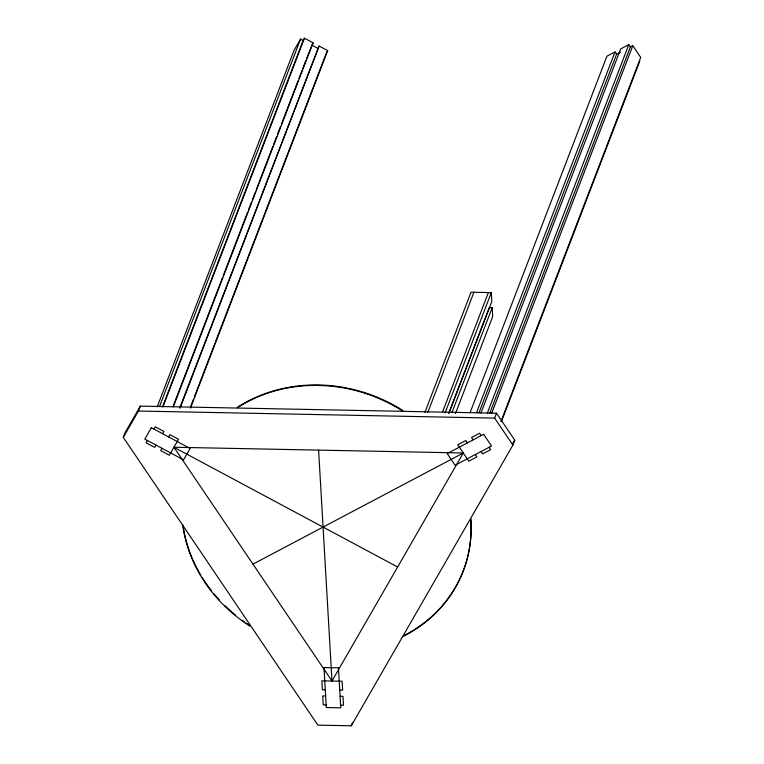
<?xml version="1.0" encoding="UTF-8"?>
<svg xmlns="http://www.w3.org/2000/svg" width="764" height="764" viewBox="0 0 764 764"><rect width="100%" height="100%" fill="white"/><g stroke="black" fill="none" stroke-linecap="round" stroke-linejoin="round"><path stroke-width="1.15" d="M123.3 437.361L125.181 432.453L140.337 406.123L496.524 413.19L514.774 440.188L512.892 445.097L351.268 725.8L317.862 725.141L123.3 437.361L138.456 411.032L140.337 406.123M157.212 406.82L293.987 50.5L300.558 39.098L303.136 40.482L162.512 406.83M159.504 406.553L300.558 39.098M162.971 406.773L304.454 38.2L313.059 42.813L173.294 406.925M173.256 405.865L222.41 277.819M223.269 275.584L247.631 212.115M248.491 209.89L251.48 202.097M252.34 199.872L255.329 192.07M256.179 189.844L272.853 146.421M273.703 144.195L276.702 136.403M277.552 134.168L280.55 126.375M281.4 124.15L298.075 80.726M298.925 78.491L301.914 70.699M302.773 68.474L305.762 60.681M306.622 58.456L313.059 42.813M179.712 407.986L319.085 46.041L327.699 50.644L190.494 408.081M180.17 407.928L319.085 46.041M190.465 407.021L193.454 399.228M194.304 397.003L214.827 343.552M215.677 341.327L326.39 52.926M424.87 412.474L471.035 292.211L491.29 292.612L491.806 301.503L449.06 412.856M427.764 412.531L473.928 292.268M442.662 411.7L488.397 292.555M445.125 412.875L491.29 292.612M448.669 413.448L489.275 307.663L492.169 307.72L492.684 316.611L455.497 413.486M451.992 412.398L492.169 307.72M470.156 412.512L606.931 56.192L615.03 51.914L616.605 54.244L478.971 412.799M351.268 725.8L352.395 722.859M476.535 412.694L615.03 51.914M480.928 413.037L620.693 48.915L628.791 44.637L630.376 46.976L489.743 413.324M487.308 413.209L628.791 44.637M491.749 413.152L632.802 45.697L640.7 57.386L500.936 421.499M512.892 445.097L494.642 418.099L496.524 413.19M501.365 421.785L639.86 61.005M303.136 40.482L304.454 38.2M326.82 52.162L327.699 50.644M147.395 440.503L146.086 442.776L154.691 447.389L156.009 445.106M153.965 429.101L155.273 426.818L163.888 431.431L162.57 433.704M162.035 448.334L160.727 450.617L169.331 455.229L178.528 439.262L169.914 434.649L168.596 436.932M331.987 681.03L463.29 452.985L173.925 447.246L331.987 681.03L318.607 450.12M512.997 443.282L514.774 440.188M616.605 54.244L620.387 52.248M630.376 46.976L632.802 45.697M252.96 564.138L463.29 452.985M138.456 411.032L494.642 418.099M325.273 689.777L322.379 689.72L321.864 680.829L342.119 681.23L342.635 690.121L339.741 690.064M325.626 695.994L322.733 695.937L323.248 704.828L326.142 704.885M340.095 696.281L342.988 696.338L343.504 705.229L340.61 705.172M311.75 45.086L317.776 48.313M173.925 447.246L397.643 567.012M481.196 435.595L479.62 433.255L471.522 437.533L473.097 439.873M489.103 447.284L490.679 449.624L482.581 453.902L481.005 451.562M467.434 442.862L465.849 440.532L457.76 444.81L468.819 461.169L476.917 456.891L475.332 454.551M470.672 519.262A146.593 131.074 21 0 1 402.37 636.804M249.943 626.117A146.593 131.074 21 0 1 182.72 524.887M237.27 407.804A146.593 131.074 21 0 1 401.711 410.43M470.853 518.766A146.593 131.074 21 0 1 415.578 628.896M414.623 629.507A146.593 131.074 21 0 1 403.602 635.791M249.121 624.971A146.593 131.074 21 0 1 246.142 622.985M244.184 621.638A146.593 131.074 21 0 1 242.255 620.253M235.713 615.24A146.593 131.074 21 0 1 225.084 605.814M219.316 599.912A146.593 131.074 21 0 1 213.939 593.771M211.743 591.059A146.593 131.074 21 0 1 202.145 577.403M200.903 575.368A146.593 131.074 21 0 1 193.321 560.795M192.834 559.706A146.593 131.074 21 0 1 183.226 526.692M237.461 407.308A146.593 131.074 21 0 1 402.905 410.583M151.377 427.716L144.816 439.119L183.561 459.861L190.131 448.458L151.377 427.716M483.622 434.305L447.198 453.558L455.096 465.247L491.529 445.995L483.622 434.305M338.452 667.841L323.984 667.555L326.295 707.55L340.763 707.836L338.452 667.841"/></g></svg>
